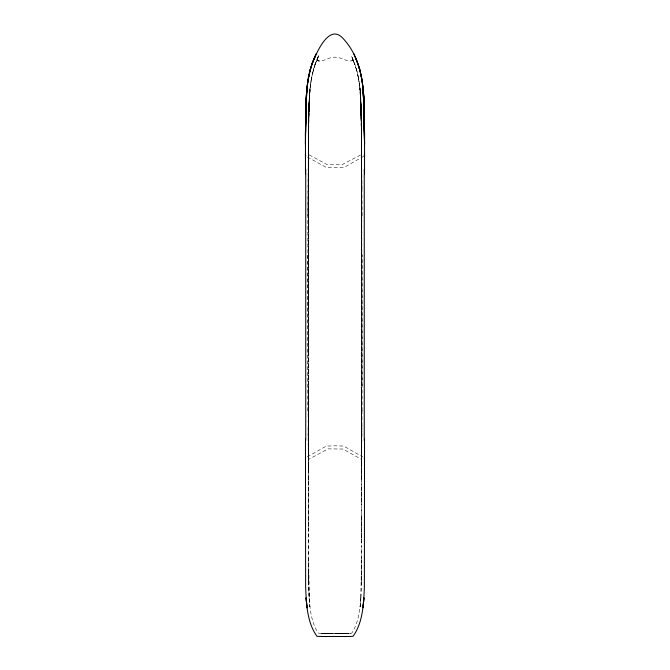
<?xml version="1.0" encoding="UTF-8"?>
<svg xmlns="http://www.w3.org/2000/svg" width="670" height="670" viewBox="0 0 670 670"><rect width="100%" height="100%" fill="white"/><g stroke="black" fill="none" stroke-linecap="round" stroke-linejoin="round"><path stroke-width="0.5" stroke-dasharray="3.35 2.51" d="M308.401 202.332L308.451 177.918M308.426 351.918L308.543 146.931M308.468 173.84L308.56 137.71M308.426 307.748L308.569 158.296M308.485 151.495L308.627 119.126L310.076 88.742L308.987 106.664M308.602 130.717L308.602 128.464L308.56 143.606C309.456 114.47 305.981 83.499 318.451 56.23C306.835 80.743 309.314 108.775 308.527 135.097M308.569 560.036L308.585 486.897M308.577 228.093L308.585 204.124M308.585 190.305L308.585 183.304M308.569 545.857L309.113 597.255L308.577 560.581M308.577 480.725L308.585 429.813M308.552 465.449L308.56 462.677L308.577 465.968L308.502 441.756M308.56 560.028L308.56 573.939L308.552 573.428M361.423 179.116L361.348 137.409L361.498 151.052M361.448 146.898L361.448 149.536C360.535 118.381 364.606 85.442 351.549 56.23C360.72 75.325 360.971 97.041 361.306 117.794L359.966 88.356L361.331 119.193L361.532 173.84M361.415 429.813L361.423 391.573M361.498 178.572L361.515 165.18M361.432 158.296L361.54 214.484M361.532 426.907L361.549 253.796M362.177 385.602L362.236 254.491M307.89 215.665L308.3 162.584M308.485 177.952L308.493 174.577M308.51 159.2L308.51 156.244M308.46 188.521L308.585 172.349L308.585 179.803M308.267 458.523L308.267 459.545L328.082 448.867L342.94 449.034L361.733 459.545L361.733 458.523M308.426 455.533L308.418 156.68M308.46 446.228L308.267 459.545M361.44 154.477L361.44 152.274M361.448 132.216L361.448 133.439L361.306 118.104L361.44 137.71M361.423 471.06L361.423 480.725M361.515 433.892L361.423 468.288M361.44 463.004L361.423 470.415L361.44 460.717M361.624 413.616L361.54 442.845M362.135 410.819L361.708 154.393L341.918 164.736L327.06 164.569L308.292 154.393L307.79 215.497L308.225 447.929M308.518 150.34L308.543 144L308.518 152.375M308.502 161.964L308.51 161.152L308.485 164.87L308.51 157.978M308.56 464.57L308.552 465.516L308.46 459.821M308.577 457.484L308.577 470.415L308.502 445.215L308.51 449.193M361.582 155.608L361.498 171.403M361.498 445.215L361.448 458.967M360.879 597.313L361.423 560.581M362.009 410.635L361.775 447.929M308.552 144.058L308.87 108.917L308.56 135.884M308.418 154.921L308.518 150.817L308.418 154.87M308.46 451.957L308.476 449.269M361.507 165.766L361.557 159.443M308.669 119.193L308.577 179.116M361.582 154.921L361.482 150.34M361.44 462.677L361.423 470.273M308.418 457.216L308.518 461.781M361.951 425.366L361.817 437.116M308.543 145.357L308.669 133.23L308.502 151.052M308.476 454.26L308.334 459.469L308.133 433.297M361.582 154.87L361.457 145.214L361.482 150.817M308.46 154.452L308.619 141.981L308.569 169.033M361.867 433.297L361.582 457.216M361.515 570.748L361.306 585.086L361.432 545.857M361.339 583.696L361.323 585.019L361.482 572.414L361.306 585.086M361.632 159.351L361.532 153.514M309.079 104.914L308.552 133.439L309.104 102.996L308.569 142.852M309.021 104.051L310.034 88.356L309.021 104.051L308.552 149.536L308.552 146.898M308.694 117.794L309.833 89.964L311.667 77.226L311.316 78.851L313.661 68.809L313.116 70.543L315.704 62.754L314.892 64.873L318.987 54.957L317.304 58.968M361.482 461.781L361.54 459.821L361.448 465.516L361.44 464.411M361.448 573.428L361.44 573.939L361.44 560.028M360.887 597.255L361.306 586.376M308.971 107.326L309.8 92.033M350.46 633.519L351.884 632.957C358.626 622.539 359.999 609.499 360.921 597.389L360.108 606.928M360.108 606.903L360.921 597.389M361.54 460.097L361.524 449.269M317.806 57.762C318.183 55.476 316.793 62.059 318.937 61.397L317.379 60.484L319.088 60.978L322.739 60.652L329.916 57.98L335 57.118L340.084 57.98L347.261 60.652L350.913 60.978L352.621 60.484L351.063 61.397C353.207 62.059 351.817 55.476 352.194 57.762M363.81 156.261L345.017 166.897L340.837 167.676L326.29 167.45L307.27 156.922M307.27 456.906L326.29 446.078L335 445.826L343.71 446.078L362.73 456.906M324.364 633.703L323.853 633.678L331.164 633.577M338.844 633.577L348.835 633.644L347.47 633.686M350.636 633.502L321.793 633.669L318.116 632.957C311.374 622.539 310.001 609.499 309.079 597.389L309.892 606.928M346.147 633.678L331.457 633.51M338.509 633.56L343.459 633.452M348.835 633.644L321.165 633.644L323.987 633.686M340.167 633.527L344.966 633.544M345.033 633.719L348.207 633.669M338.543 633.51L323.853 633.678M324.95 633.468L329.833 633.527M330 633.736L332.429 633.728M326.541 633.452L331.491 633.56M321.165 633.644L324.967 633.719M321.793 633.669L322.53 633.686M317.639 60.56L319.33 61.062L317.379 60.484M353.626 61.221L352.579 58.684L356.884 70.543M356.34 68.809L358.685 78.851L358.341 77.226L360.175 89.964L360.979 104.051M360.2 92.033L359.924 88.742L361.398 125.483L360.2 92.033L361.214 114.754M309.121 597.313L308.694 586.401L309.892 606.903M360.921 104.914L361.515 151.495M361.281 118.464L360.544 94.721L361.44 139.678L360.896 102.996L361.44 135.884M308.468 153.514L308.368 159.351M361.7 162.584L362.051 190.64M361.013 106.664L361.339 120.416M308.183 437.116L308.049 425.366M361.138 111.94L361.423 129.452M308.485 570.748L308.694 585.086L308.527 572.456L308.677 585.019L308.661 583.696M308.418 155.608L308.502 171.403M361.457 145.357L361.331 133.23L361.473 147.852L361.13 108.917L361.432 143.681M361.423 517.072L361.49 543.211L361.457 146.931M361.524 454.26L361.666 459.469L361.666 458.456M308.443 159.443L308.502 168.455M361.432 158.48L361.448 160.323M361.566 451.99L361.54 446.228M361.599 459.185L361.658 457.216M361.365 122.627L361.448 144.058M361.39 125.005L361.44 143.606L361.373 127.928M308.56 464.411L308.577 468.003M361.415 437.108L361.432 459.771M362.11 215.665L361.582 156.68M361.49 157.978L361.498 161.964M361.49 156.244L361.49 159.2M361.507 174.577L361.599 202.332M361.582 188.496L361.415 172.349L361.415 179.803M361.574 455.533L361.808 190.288M308.56 152.274L308.56 154.477M308.485 433.892L308.493 437.92M308.46 442.845L308.376 413.616M361.415 183.304L361.415 190.305M361.432 560.036L361.415 486.897M308.502 172.961L308.502 182.793M308.46 386.046L308.468 411.422M308.46 412.05L308.468 426.907M308.493 476.764L308.51 529.468M308.342 351.859L308.393 389.429M308.351 389.379L308.493 457.744M307.865 410.819L307.764 254.491M361.482 151.571L361.482 152.375M361.54 188.454L361.507 480.432M361.423 182.466L361.423 503.396M308.577 182.466L308.51 543.211M308.577 517.072L308.577 531.385M308.493 197.399L308.493 211.276M308.493 235.061L308.493 491.227"/><path stroke-width="1" d="M305.486 133.833L305.47 143.573L305.512 130.466M364.522 158.958L364.53 153.79M305.47 135.767L305.512 128.221L305.47 139.578M305.47 460.491L305.478 457.216M305.47 135.834C306.19 109.612 303.878 81.958 314.691 57.293C305.688 76.882 306.173 99.018 305.587 120.098L306.056 102.477L305.47 134.955L305.964 103.549L306.81 89.294L308.711 76.338L308.351 77.988L310.779 67.737L310.227 69.496L312.898 61.514L312.061 63.667C316.6 52.813 329.188 22.236 343.484 38.91C367.646 65.35 363.726 104.42 364.53 137.61M305.47 136.973L305.729 114.361M364.522 156.47L364.53 154.025M305.47 133.338L305.553 122.342L305.47 143.866L305.629 129.544M305.478 457.593L305.478 459.26M305.47 133.305L305.612 117.769L305.47 145.139M305.595 118.866L305.528 124.729L305.805 108.465L305.637 118.096M305.587 120.098L306.056 102.477M305.621 117.459L306.064 102.008M364.271 155.901L364.522 154.117M364.48 155.415L364.522 154.209M305.52 458.515L305.729 457.97M315.771 54.731L313.602 59.881L314.691 57.293M314.573 57.52L316.349 53.382M305.47 438.557L305.621 586.753C306.358 603.394 306.91 622.355 316.96 636.299C323.895 636.735 330.888 636.349 337.831 636.5C342.898 636.399 347.99 636.668 353.04 636.299C363.081 622.355 363.659 603.394 364.38 586.753L364.53 438.557M345.058 636.483L348.45 636.466M321.55 636.466L324.942 636.483M305.729 155.901L305.478 154.209M364.271 457.97L364.522 459.453L364.522 457.593M355.427 57.52L353.651 53.382M363.936 102.008L364.38 117.459C363.877 97.234 363.835 76.095 355.309 57.293L359.773 69.496L359.221 67.737L361.649 77.988L361.289 76.338C364.773 95.668 364.246 115.391 364.53 134.955L364.053 106.857L362.922 88.046L364.061 106.187L364.53 143.866L364.371 129.544M364.413 120.098L363.944 102.477L364.472 124.729L363.199 91.38L364.363 118.096L364.153 111.84M364.48 458.339L364.522 459.26M364.086 108.423L363.567 94.102L364.053 108.708M363.944 102.477L364.53 142.76L364.505 129.235M305.478 154.117L305.52 155.448M364.053 106.857L364.53 143.573L364.195 108.465L364.363 118.096M364.271 114.361L364.472 125.215M364.195 111.488L364.488 130.466M364.53 145.139L364.388 117.769L364.514 133.833M364.53 133.338L364.447 122.342L364.53 135.834M305.47 154.025L305.478 156.47M364.488 128.221L364.53 139.578M364.522 457.216L364.53 460.491M305.47 153.79L305.478 158.958M364.53 132.082L364.53 173.857M364.271 169.284L364.271 440.55M305.729 169.284L305.729 440.55M305.47 132.082L305.47 173.857M306.801 91.38L305.939 106.187L307.078 88.046L306.801 91.38M363.911 597.958L362.981 607.765L363.927 597.958M307.019 607.765L306.073 597.958L307.019 607.765"/></g></svg>
